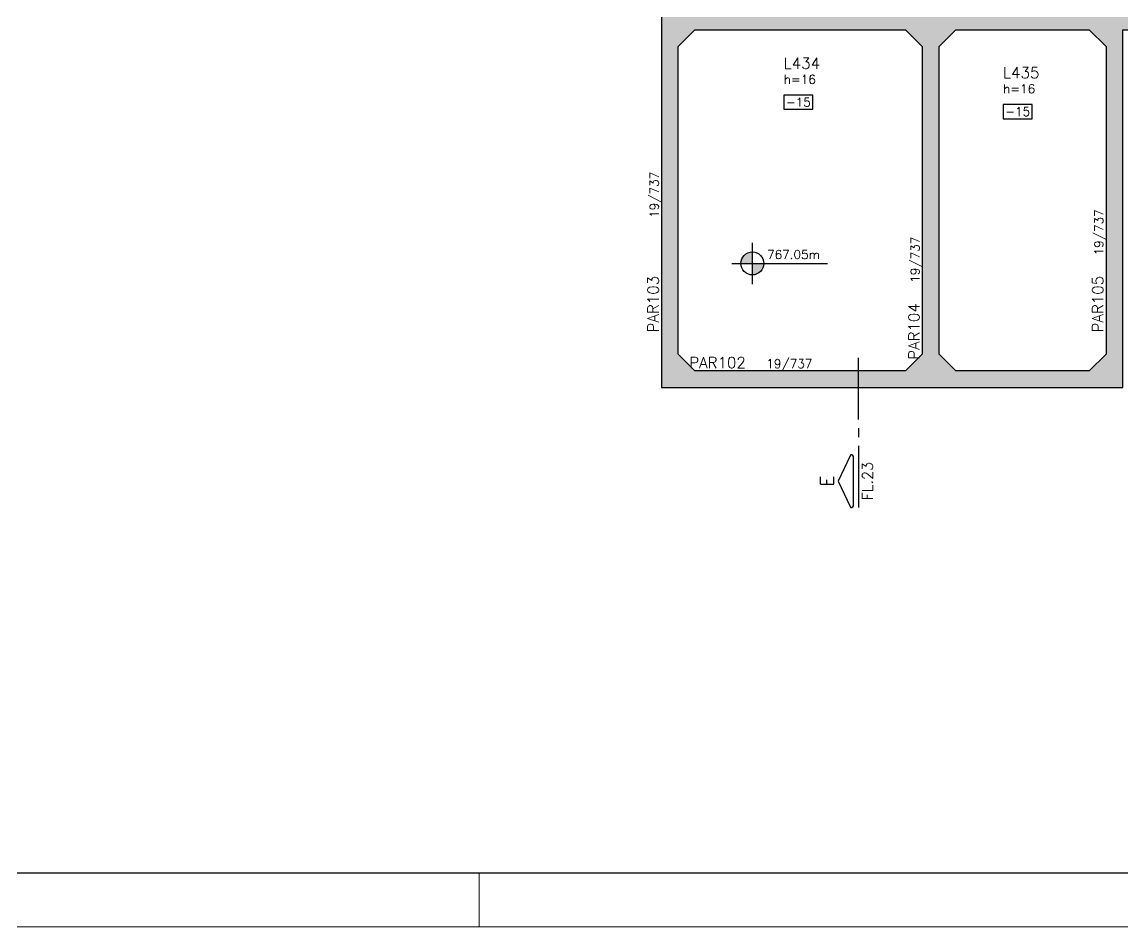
# Model space of a CAD drawing. Extents: x 1860 to 9314, y -614 to 3837.
# Drawn here: x 3631 to 4881, y -614 to 413 of the extents above; entities that cross this region are included whole.
import ezdxf
from ezdxf.enums import TextEntityAlignment as Align

# ---------------------------------------------------------------- set-up
doc = ezdxf.new("R2010")
doc.units = 0
for name, color, linetype in [('F-CORTE-INDICAÇÃO', 4, 'Continuous'), ('F-LAJES-DIM', 2, 'Continuous'), ('F-LAJES-NOME', 4, 'Continuous'), ('F-NÍVEL-PLANTA', 2, 'Continuous'), ('F-SOLIDO-VIGAS', 252, 'Continuous'), ('F-TEXTO', 6, 'Continuous'), ('F-VIGAS', 3, 'Continuous'), ('F-VIGAS-DIM', 2, 'Continuous'), ('F-VIGAS-NOME', 4, 'Continuous')]:
    doc.layers.add(name, color=color, linetype=linetype)
doc.layers.add('FOLHA', color=255, linetype='Continuous', lineweight=5)
doc.styles.add('MCP', font='romans.shx')
doc.styles.add('ROMANS', font='romans.shx')

# ---------------------------------------------------------------- blocks, each defined once
blk = doc.blocks.new('*U441')
at = {"layer": 'F-LAJES-DIM', "color": 1}
blk.add_lwpolyline([(0, 0), (33, 0), (33, 16), (0, 16)], close=True, dxfattribs=at)
at = {"layer": 'F-LAJES-DIM', "style": 'MCP'}
blk.add_attdef('DIM', text='', height=10, dxfattribs=at).set_placement((16.5, 8), align=Align.MIDDLE_CENTER)
blk = doc.blocks.new('*U442')
at = {"layer": 'F-LAJES-DIM', "color": 1}
blk.add_lwpolyline([(0, 0), (33, 0), (33, 16), (0, 16)], close=True, dxfattribs=at)
at = {"layer": 'F-LAJES-DIM', "style": 'MCP'}
blk.add_attdef('DIM', text='', height=10, dxfattribs=at).set_placement((16.5, 8), align=Align.MIDDLE_CENTER)
blk = doc.blocks.new('Nível - Planta')
at = {"layer": 'F-NÍVEL-PLANTA'}
h = blk.add_hatch(color=71, dxfattribs=at)
h.paths.add_polyline_path([(0, 0), (0, 0.26, 0.414214), (-0.26, 0)])
h.paths.add_polyline_path([(0.26, 0), (0, 0), (0, -0.26, 0.414214)])
for p, q in [((0, -0.469), (0, 0.469)), ((-0.469, 0), (1.704, 0))]:
    blk.add_line(p, q, dxfattribs=at)
blk.add_circle((0, 0), 0.26, dxfattribs=at)
at = {"layer": 'F-TEXTO', "color": 3, "style": 'MCP'}
blk.add_attdef('NÍVEL', (0.333, 0.102), '', height=0.2, dxfattribs=at)
blk = doc.blocks.new('*U10')
at = {"layer": 'F-CORTE-INDICAÇÃO'}
for p, q in [((-100, 0), (-170, 0)), ((-80, 0), (-90, 0)), ((-70, 0), (0, 0))]:
    blk.add_line(p, q, dxfattribs=at)
blk.add_lwpolyline([(-112, 6, 0.802585), (-111.2, 9.8), (-140, 23.3), (-168.8, 9.8, 0.802585), (-168, 6)], format="xyb", close=True, dxfattribs=at)
at = {"layer": 'F-CORTE-INDICAÇÃO', "style": 'ROMANS'}
blk.add_attdef('CORTE', text='', height=15, dxfattribs=at).set_placement((-140, 35.8), align=Align.MIDDLE_CENTER)
at = {"layer": 'F-CORTE-INDICAÇÃO', "color": 2, "style": 'ROMANS'}
blk.add_attdef('FOLHA', text='', height=12, dxfattribs=at).set_placement((-140, -10), align=Align.MIDDLE_CENTER)

msp = doc.modelspace()

# ---------------------------------------------------------------- hatches: boundary and pattern name
at = {"layer": 'F-SOLIDO-VIGAS', "linetype": 'Continuous'}
h = msp.add_hatch(color=256, dxfattribs=at)
h.dxf.hatch_style = 1
h.paths.add_polyline_path([(4861.48, 36.23), (4842.48, 17.23), (4690.98, 17.23), (4671.98, 36.23), (4671.98, 385.23), (4690.98, 404.23), (4842.48, 404.23), (4861.48, 385.23), (4861.48, -1.77), (4880.48, -1.77), (4880.48, 404.23), (4901.15, 404.23), (4901.15, 423.23), (4671.98, 423.23), (4652.98, 423.23), (4375.98, 423.23), (4375.98, 430.2), (4356.98, 430.2), (4356.98, -1.77), (4375.98, -1.77), (4375.98, 385.23), (4394.98, 404.23), (4633.98, 404.23), (4652.98, 385.23), (4652.98, 36.23), (4633.98, 17.23), (4394.98, 17.23), (4375.98, 36.23), (4375.98, -1.77), (4662.48, -1.77), (4861.48, -1.77)])

# ---------------------------------------------------------------- linework, layer by layer
at = {"color": 30}
msp.add_line((8600.49, -552.63), (2012.11, -552.63), dxfattribs=at)
at = {"layer": 'F-VIGAS'}
for points in [[(4652.98, 423.23), (4375.98, 423.23), (4375.98, 430.2), (4356.98, 430.2), (4356.98, -1.77), (4662.48, -1.77)], [(4880.48, 48.23), (4880.48, 404.23), (4901.15, 404.23), (4901.15, 423.23), (4671.98, 423.23)], [(4662.48, -1.77), (4880.48, -1.77), (4880.48, 404.23)], [(4662.48, -1.77), (4861.48, -1.77)]]:
    msp.add_lwpolyline(points, dxfattribs=at)
for points in [[(4375.98, 36.23), (4375.98, 385.23), (4394.98, 404.23), (4633.98, 404.23), (4652.98, 385.23), (4652.98, 36.23), (4633.98, 17.23), (4394.98, 17.23)], [(4861.48, 36.23), (4842.48, 17.23), (4690.98, 17.23), (4671.98, 36.23), (4671.98, 385.23), (4690.98, 404.23), (4842.48, 404.23), (4861.48, 385.23)]]:
    msp.add_lwpolyline(points, close=True, dxfattribs=at)
at = {"layer": 'FOLHA'}
for p, q in [((4150.13, -552.63), (4150.13, -613.6)), ((8661.45, -613.6), (1859.7, -613.6))]:
    msp.add_line(p, q, dxfattribs=at)

# ---------------------------------------------------------------- block references
at = {"layer": 'F-CORTE-INDICAÇÃO', "linetype": 'Continuous', "rotation": 90}
msp.add_blockref('*U10', (4580.79, 32.14), dxfattribs=at).add_auto_attribs({'FOLHA': 'FL.23', 'CORTE': 'E'})
at = {"layer": 'F-LAJES-DIM', "linetype": 'Continuous'}
for name, p in [('*U441', (4495.8, 314.03)), ('*U442', (4744.7, 303.35))]:
    msp.add_blockref(name, p, dxfattribs=at).add_auto_attribs({'DIM': '-15'})
at = {"layer": 'F-NÍVEL-PLANTA', "linetype": 'Continuous', "xscale": 50, "yscale": 50, "zscale": 50}
msp.add_blockref('Nível - Planta', (4460.21, 139.12), dxfattribs=at).add_auto_attribs({'NÍVEL': '767.05m'})

# ---------------------------------------------------------------- texts
at = {"layer": 'F-LAJES-DIM', "linetype": 'Continuous', "style": 'MCP'}
for p in [(4495.8, 342.93), (4744.7, 332.25)]:
    msp.add_text('h=16', height=10, dxfattribs=at).set_placement(p)
at = {"layer": 'F-LAJES-NOME', "linetype": 'Continuous', "style": 'MCP'}
for s, p in [('L434', (4495.8, 359.93)), ('L435', (4744.7, 349.25))]:
    msp.add_text(s, height=12.5, dxfattribs=at).set_placement(p)
at = {"layer": 'F-VIGAS-DIM', "linetype": 'Continuous', "style": 'MCP'}
for p in [(4353.85, 190.8), (4858.35, 148.23), (4649.85, 117.23)]:
    msp.add_text('19/737', height=10, rotation=90, dxfattribs=at).set_placement(p)
msp.add_text('19/737', height=10, dxfattribs=at).set_placement((4475.98, 20.36))
at = {"layer": 'F-VIGAS-NOME', "linetype": 'Continuous', "style": 'MCP'}
for s, p in [('PAR103', (4353.85, 60.73)), ('PAR105', (4858.35, 60.73)), ('PAR104', (4649.85, 29.73))]:
    msp.add_text(s, height=12.5, rotation=90, dxfattribs=at).set_placement(p)
msp.add_text('PAR102', height=12.5, dxfattribs=at).set_placement((4388.48, 20.36))

doc.saveas('drawing.dxf')
